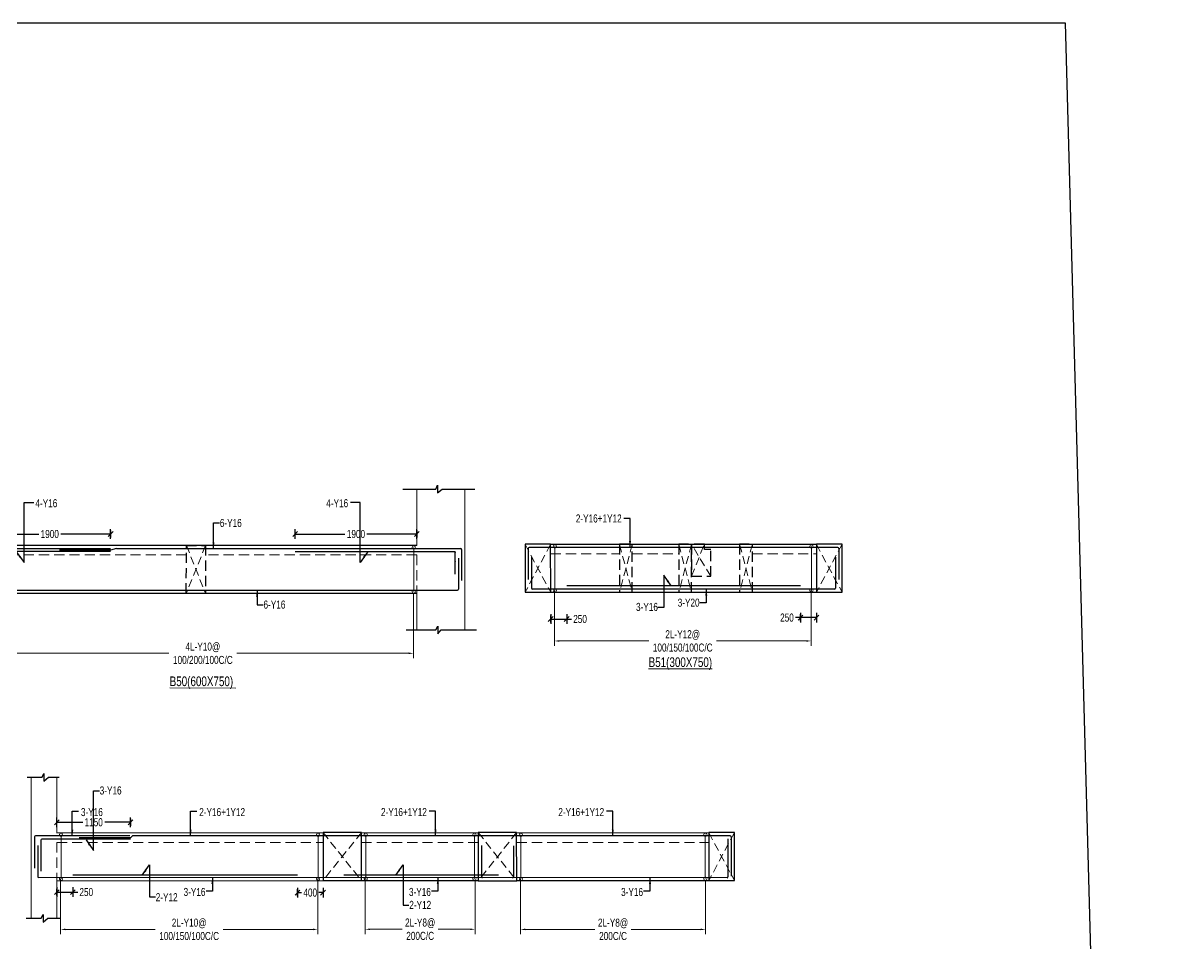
# Model space of a CAD drawing. Header units: millimetres. Extents: x 39642 to 123571, y 2620 to 56435.
# Drawn here: x 105822 to 123571, y 42064 to 56435 of the extents above; entities that cross this region are included whole.
import ezdxf

# ---------------------------------------------------------------- set-up
doc = ezdxf.new("R2010")
doc.units = ezdxf.units.MM
for name, pattern in [('CONTINOUS', [0]), ('CONTINU', [0]), ('HIDDEN', [9.525, 6.35, -3.175])]:
    doc.linetypes.add(name, pattern=pattern)
for name, color, linetype in [('-S-ARROW', 253, 'Continuous'), ('-S-DIM', 251, 'Continuous'), ('-S-MISC', 8, 'Continuous'), ('-STR-BEAM', 7, 'CONTINU'), ('-STR-REINF', 3, 'Continuous'), ('-STR-TEXT', 6, 'Continuous'), ('S- Structural', 5, 'Continuous')]:
    doc.layers.add(name, color=color, linetype=linetype)
for name, color, linetype, lineweight in [('-S-STIRUP', 11, 'Continuous', 9), ('-STR-COLUMN', 5, 'HIDDEN', 13), ('-STR-RF-DIM', 252, 'CONTINOUS', 20), ('S-BEAM-IDEN', 2, 'Continuous', 9), ('SEC TEXT', 9, 'Continuous', 18), ('SLAB LINE', 254, 'HIDDEN', 20)]:
    doc.layers.add(name, color=color, linetype=linetype, lineweight=lineweight)
doc.styles.add('BEAM-LS', font='romans.shx', dxfattribs={"width": 0.8})
doc.styles.add('EL', font='swisscl.ttf')
doc.styles.add('SOBHA', font='swisscl.ttf')
doc.styles.add('sobha.sed', font='swisscl.ttf')
doc.dimstyles.new('S-50', dxfattribs={"dimscale": 50, "dimtxt": 2.5, "dimasz": 1.25, "dimexe": 1, "dimexo": 1, "dimgap": 0.5, "dimtad": 1, "dimdec": 0, "dimrnd": 0.0005, "dimzin": 0, "dimdsep": 46, "dimtxsty": 'EL', "dimblk": 'ARCHTICK', "dimcen": 0.09, "dimdle": 1.5, "dimclrd": 251, "dimclre": 251, "dimclrt": 6, "dimadec": 0, "dimazin": 0, "dimtfac": 1, "dimtdec": 0, "dimtofl": 0, "dimtmove": 0, "dimatfit": 3, "dimfxl": 2, "dimtolj": 1, "dimtzin": 0, "dimlwd": -1, "dimlwe": -1, "dimarcsym": 0})
doc.dimstyles.new('S-DIM50', dxfattribs={"dimscale": 50, "dimtxt": 2.5, "dimasz": 1.5, "dimexe": 1.5, "dimexo": 1, "dimgap": 0.5, "dimtad": 0, "dimdec": 0, "dimzin": 0, "dimdsep": 46, "dimtxsty": 'SOBHA', "dimcen": 0.09, "dimclrd": 256, "dimclre": 256, "dimclrt": 6, "dimadec": 5, "dimazin": 0, "dimtfac": 1, "dimtdec": 0, "dimtofl": 0, "dimtmove": 0, "dimatfit": 3, "dimfxl": 0.18, "dimtolj": 1, "dimtzin": 0, "dimlwd": -1, "dimlwe": -1, "dimarcsym": 0})
doc.dimstyles.new('STIRUP', dxfattribs={"dimscale": 50, "dimtxt": 2.5, "dimasz": 2.2, "dimexe": 0, "dimexo": 0, "dimgap": 0.5, "dimtad": 0, "dimdec": 0, "dimzin": 0, "dimdsep": 46, "dimtxsty": 'BEAM-LS', "dimblk": 'DOTSMALL', "dimcen": 0.09, "dimclrd": 256, "dimclre": 256, "dimclrt": 256, "dimadec": 5, "dimazin": 0, "dimtfac": 1, "dimtdec": 0, "dimtofl": 0, "dimtmove": 0, "dimatfit": 3, "dimldrblk": 'DOTSMALL', "dimfxl": 0, "dimfxlon": 1, "dimtolj": 1, "dimtzin": 0, "dimlwd": -1, "dimlwe": -1, "dimarcsym": 0})

# ---------------------------------------------------------------- blocks, each defined once
blk = doc.blocks.new('_Oblique')
at = {"color": 0, "linetype": 'ByBlock', "lineweight": -2}
for p, q in [((-0.5, -0.5), (0.5, 0.5)), ((0, 0.71), (0, -0.71))]:
    blk.add_line(p, q, dxfattribs=at)
blk = doc.blocks.new('*D253')
at = {"layer": '-S-DIM', "transparency": 16777216}
for p, q in [((105294, 48378), (105294, 48528)), ((107195, 48378), (107195, 48528)), ((105294, 48453), (106072, 48453)), ((107195, 48453), (106416, 48453))]:
    blk.add_line(p, q, dxfattribs=at)
at = {"layer": '-S-DIM', "transparency": 16777216, "xscale": 75, "yscale": 75, "zscale": 75, "rotation": 180}
blk.add_blockref('_Oblique', (105294, 48453), dxfattribs=at)
at = {"layer": '-S-DIM', "transparency": 16777216, "xscale": 75, "yscale": 75, "zscale": 75}
blk.add_blockref('_Oblique', (107195, 48453), dxfattribs=at)
at = {"layer": '-S-DIM', "color": 6, "transparency": 16777216, "insert": (106244, 48453), "char_height": 125, "attachment_point": 5, "style": 'SOBHA'}
blk.add_mtext('\\A1;1900', dxfattribs=at)
blk = doc.blocks.new('*D254')
at = {"layer": '-S-DIM', "transparency": 16777216}
for p, q in [((110076, 48378), (110076, 48528)), ((111976, 48378), (111976, 48528)), ((110076, 48453), (110854, 48453)), ((111976, 48453), (111198, 48453))]:
    blk.add_line(p, q, dxfattribs=at)
at = {"layer": '-S-DIM', "transparency": 16777216, "xscale": 75, "yscale": 75, "zscale": 75, "rotation": 180}
blk.add_blockref('_Oblique', (110076, 48453), dxfattribs=at)
at = {"layer": '-S-DIM', "transparency": 16777216, "xscale": 75, "yscale": 75, "zscale": 75}
blk.add_blockref('_Oblique', (111976, 48453), dxfattribs=at)
at = {"layer": '-S-DIM', "color": 6, "transparency": 16777216, "insert": (111026, 48453), "char_height": 125, "attachment_point": 5, "style": 'SOBHA'}
blk.add_mtext('\\A1;1900', dxfattribs=at)
blk = doc.blocks.new('_ArchTick')
at = {"color": 0, "linetype": 'ByBlock', "const_width": 0.15}
blk.add_lwpolyline([(-0.5, -0.5), (0.5, 0.5)], dxfattribs=at)
blk = doc.blocks.new('*D256')
at = {"layer": '-STR-RF-DIM', "transparency": 16777216}
for p, q in [((105344, 47637), (105344, 46516)), ((111926, 47526), (111926, 46516)), ((105419, 46591), (108105, 46591)), ((111851, 46591), (109165, 46591))]:
    blk.add_line(p, q, dxfattribs=at)
for points in [[(105419, 46604), (105419, 46579), (105344, 46591)], [(111851, 46604), (111851, 46579), (111926, 46591)]]:
    blk.add_solid(points, dxfattribs=at)
at = {"layer": '-STR-RF-DIM', "color": 6, "transparency": 16777216, "insert": (108635, 46591), "char_height": 125, "attachment_point": 5, "style": 'SOBHA'}
blk.add_mtext('\\A1;4L-Y10@\\P100/200/100C/C', dxfattribs=at)
blk = doc.blocks.new('_DotSmall')
at = {"color": 0, "linetype": 'ByBlock', "const_width": 0.5}
blk.add_lwpolyline([(-0.0625, 0, 1), (0.0625, 0, 1)], format="xyb", close=True, dxfattribs=at)
blk = doc.blocks.new('*D257')
at = {"layer": '-S-STIRUP', "ltscale": 100, "transparency": 16777216}
blk.add_line((111929, 47556), (111929, 48243), dxfattribs=at)
at = {"layer": '-S-STIRUP', "linetype": 'CONTINU', "ltscale": 100, "transparency": 16777216, "xscale": 100, "yscale": 100, "zscale": 100}
for p, rotation in [((111929, 48243), 90), ((111929, 47556), 270)]:
    blk.add_blockref('_DotSmall', p, dxfattribs=dict(at, rotation=rotation))
blk = doc.blocks.new('*D258')
at = {"layer": '-S-STIRUP', "ltscale": 100, "transparency": 16777216}
blk.add_line((114132, 47574), (114132, 48260), dxfattribs=at)
at = {"layer": '-S-STIRUP', "linetype": 'CONTINU', "ltscale": 100, "transparency": 16777216, "xscale": 100, "yscale": 100, "zscale": 100}
for p, rotation in [((114132, 48260), 90), ((114132, 47574), 270)]:
    blk.add_blockref('_DotSmall', p, dxfattribs=dict(at, rotation=rotation))
blk = doc.blocks.new('*D259')
at = {"layer": '-S-STIRUP', "ltscale": 100, "transparency": 16777216}
blk.add_line((118139, 47574), (118139, 48260), dxfattribs=at)
at = {"layer": '-S-STIRUP', "linetype": 'CONTINU', "ltscale": 100, "transparency": 16777216, "xscale": 100, "yscale": 100, "zscale": 100}
for p, rotation in [((118139, 48260), 90), ((118139, 47574), 270)]:
    blk.add_blockref('_DotSmall', p, dxfattribs=dict(at, rotation=rotation))
blk = doc.blocks.new('*D260')
at = {"layer": '-STR-RF-DIM', "transparency": 16777216}
for p, q in [((114126, 47574), (114126, 46709)), ((118133, 47573), (118133, 46709)), ((114201, 46784), (115600, 46784)), ((118058, 46784), (116659, 46784))]:
    blk.add_line(p, q, dxfattribs=at)
for points in [[(114201, 46796), (114201, 46771), (114126, 46784)], [(118058, 46796), (118058, 46771), (118133, 46784)]]:
    blk.add_solid(points, dxfattribs=at)
at = {"layer": '-STR-RF-DIM', "color": 6, "transparency": 16777216, "insert": (116129, 46784), "char_height": 125, "attachment_point": 5, "style": 'SOBHA'}
blk.add_mtext('\\A1;2L-Y12@\\P100/150/100C/C', dxfattribs=at)
blk = doc.blocks.new('*D261')
at = {"layer": '-S-DIM', "transparency": 16777216}
for p, q in [((114067, 47201), (114067, 47051)), ((114067, 47126), (114317, 47126)), ((114317, 47201), (114317, 47051)), ((114317, 47126), (114392, 47126))]:
    blk.add_line(p, q, dxfattribs=at)
at = {"layer": '-S-DIM', "transparency": 16777216, "xscale": 75, "yscale": 75, "zscale": 75, "rotation": 180}
blk.add_blockref('_Oblique', (114067, 47126), dxfattribs=at)
at = {"layer": '-S-DIM', "transparency": 16777216, "xscale": 75, "yscale": 75, "zscale": 75}
blk.add_blockref('_Oblique', (114317, 47126), dxfattribs=at)
at = {"layer": '-S-DIM', "color": 6, "transparency": 16777216, "insert": (114526, 47126), "char_height": 125, "attachment_point": 5, "style": 'SOBHA'}
blk.add_mtext('\\A1;250', dxfattribs=at)
blk = doc.blocks.new('*D262')
at = {"layer": '-S-DIM', "transparency": 16777216}
for p, q in [((117967, 47223), (117967, 47073)), ((118217, 47223), (118217, 47073)), ((117967, 47148), (117892, 47148)), ((118217, 47148), (117967, 47148))]:
    blk.add_line(p, q, dxfattribs=at)
at = {"layer": '-S-DIM', "transparency": 16777216, "xscale": 75, "yscale": 75, "zscale": 75, "rotation": 180}
blk.add_blockref('_Oblique', (117967, 47148), dxfattribs=at)
at = {"layer": '-S-DIM', "transparency": 16777216, "xscale": 75, "yscale": 75, "zscale": 75}
blk.add_blockref('_Oblique', (118217, 47148), dxfattribs=at)
at = {"layer": '-S-DIM', "color": 6, "transparency": 16777216, "insert": (117757, 47148), "char_height": 125, "attachment_point": 5, "style": 'SOBHA'}
blk.add_mtext('\\A1;250', dxfattribs=at)
blk = doc.blocks.new('*D279')
at = {"layer": '-S-STIRUP', "ltscale": 100, "transparency": 16777216}
blk.add_line((106420, 43070), (106420, 43757), dxfattribs=at)
at = {"layer": '-S-STIRUP', "linetype": 'CONTINU', "ltscale": 100, "transparency": 16777216, "xscale": 100, "yscale": 100, "zscale": 100}
for p, rotation in [((106420, 43757), 90), ((106420, 43070), 270)]:
    blk.add_blockref('_DotSmall', p, dxfattribs=dict(at, rotation=rotation))
blk = doc.blocks.new('*D280')
at = {"layer": '-S-STIRUP', "ltscale": 100, "transparency": 16777216}
blk.add_line((110435, 43070), (110435, 43757), dxfattribs=at)
at = {"layer": '-S-STIRUP', "linetype": 'CONTINU', "ltscale": 100, "transparency": 16777216, "xscale": 100, "yscale": 100, "zscale": 100}
for p, rotation in [((110435, 43757), 90), ((110435, 43070), 270)]:
    blk.add_blockref('_DotSmall', p, dxfattribs=dict(at, rotation=rotation))
blk = doc.blocks.new('*D281')
at = {"layer": '-STR-RF-DIM', "transparency": 16777216}
for p, q in [((106414, 43070), (106414, 42206)), ((110428, 43069), (110428, 42206)), ((106489, 42281), (107892, 42281)), ((110353, 42281), (108951, 42281))]:
    blk.add_line(p, q, dxfattribs=at)
for points in [[(106489, 42293), (106489, 42268), (106414, 42281)], [(110353, 42293), (110353, 42268), (110428, 42281)]]:
    blk.add_solid(points, dxfattribs=at)
at = {"layer": '-STR-RF-DIM', "color": 6, "transparency": 16777216, "insert": (108421, 42281), "char_height": 125, "attachment_point": 5, "style": 'SOBHA'}
blk.add_mtext('\\A1;2L-Y10@\\P100/150/100C/C', dxfattribs=at)
blk = doc.blocks.new('*D282')
at = {"layer": '-S-STIRUP', "ltscale": 100, "transparency": 16777216}
blk.add_line((111178, 43073), (111178, 43759), dxfattribs=at)
at = {"layer": '-S-STIRUP', "linetype": 'CONTINU', "ltscale": 100, "transparency": 16777216, "xscale": 100, "yscale": 100, "zscale": 100}
for p, rotation in [((111178, 43759), 90), ((111178, 43073), 270)]:
    blk.add_blockref('_DotSmall', p, dxfattribs=dict(at, rotation=rotation))
blk = doc.blocks.new('*D283')
at = {"layer": '-STR-RF-DIM', "transparency": 16777216}
for p, q in [((111171, 43073), (111171, 42208)), ((112886, 43045), (112886, 42208)), ((111246, 42283), (111747, 42283)), ((112811, 42283), (112310, 42283))]:
    blk.add_line(p, q, dxfattribs=at)
for points in [[(111246, 42295), (111246, 42270), (111171, 42283)], [(112811, 42295), (112811, 42270), (112886, 42283)]]:
    blk.add_solid(points, dxfattribs=at)
at = {"layer": '-STR-RF-DIM', "color": 6, "transparency": 16777216, "insert": (112029, 42283), "char_height": 125, "attachment_point": 5, "style": 'SOBHA'}
blk.add_mtext('\\A1;2L-Y8@\\P200C/C', dxfattribs=at)
blk = doc.blocks.new('*D297')
at = {"layer": '-S-STIRUP', "ltscale": 100, "transparency": 16777216}
blk.add_line((113601, 43070), (113601, 43757), dxfattribs=at)
at = {"layer": '-S-STIRUP', "linetype": 'CONTINU', "ltscale": 100, "transparency": 16777216, "xscale": 100, "yscale": 100, "zscale": 100}
for p, rotation in [((113601, 43757), 90), ((113601, 43070), 270)]:
    blk.add_blockref('_DotSmall', p, dxfattribs=dict(at, rotation=rotation))
blk = doc.blocks.new('*D298')
at = {"layer": '-STR-RF-DIM', "transparency": 16777216}
for p, q in [((113595, 43070), (113595, 42206)), ((116486, 43046), (116486, 42206)), ((113670, 42281), (114759, 42281)), ((116411, 42281), (115322, 42281))]:
    blk.add_line(p, q, dxfattribs=at)
for points in [[(113670, 42293), (113670, 42268), (113595, 42281)], [(116411, 42293), (116411, 42268), (116486, 42281)]]:
    blk.add_solid(points, dxfattribs=at)
at = {"layer": '-STR-RF-DIM', "color": 6, "transparency": 16777216, "insert": (115041, 42281), "char_height": 125, "attachment_point": 5, "style": 'SOBHA'}
blk.add_mtext('\\A1;2L-Y8@\\P200C/C', dxfattribs=at)
blk = doc.blocks.new('*D299')
at = {"layer": '-S-STIRUP', "ltscale": 100, "transparency": 16777216}
blk.add_line((112876, 43073), (112876, 43759), dxfattribs=at)
at = {"layer": '-S-STIRUP', "linetype": 'CONTINU', "ltscale": 100, "transparency": 16777216, "xscale": 100, "yscale": 100, "zscale": 100}
for p, rotation in [((112876, 43759), 90), ((112876, 43073), 270)]:
    blk.add_blockref('_DotSmall', p, dxfattribs=dict(at, rotation=rotation))
blk = doc.blocks.new('*D300')
at = {"layer": '-S-STIRUP', "ltscale": 100, "transparency": 16777216}
blk.add_line((116482, 43073), (116482, 43759), dxfattribs=at)
at = {"layer": '-S-STIRUP', "linetype": 'CONTINU', "ltscale": 100, "transparency": 16777216, "xscale": 100, "yscale": 100, "zscale": 100}
for p, rotation in [((116482, 43759), 90), ((116482, 43073), 270)]:
    blk.add_blockref('_DotSmall', p, dxfattribs=dict(at, rotation=rotation))
blk = doc.blocks.new('*D301')
at = {"layer": '-S-DIM', "transparency": 16777216}
for p, q in [((106355, 43878), (106355, 44028)), ((107505, 43878), (107505, 44028)), ((106355, 43953), (106758, 43953)), ((107505, 43953), (107102, 43953))]:
    blk.add_line(p, q, dxfattribs=at)
at = {"layer": '-S-DIM', "transparency": 16777216, "xscale": 75, "yscale": 75, "zscale": 75, "rotation": 180}
blk.add_blockref('_Oblique', (106355, 43953), dxfattribs=at)
at = {"layer": '-S-DIM', "transparency": 16777216, "xscale": 75, "yscale": 75, "zscale": 75}
blk.add_blockref('_Oblique', (107505, 43953), dxfattribs=at)
at = {"layer": '-S-DIM', "color": 6, "transparency": 16777216, "insert": (106930, 43953), "char_height": 125, "attachment_point": 5, "style": 'SOBHA'}
blk.add_mtext('\\A1;1150', dxfattribs=at)
blk = doc.blocks.new('*D302')
at = {"layer": '-S-DIM', "transparency": 16777216}
for p, q in [((106355, 42938), (106355, 42788)), ((106355, 42863), (106605, 42863)), ((106605, 42938), (106605, 42788)), ((106605, 42863), (106680, 42863))]:
    blk.add_line(p, q, dxfattribs=at)
at = {"layer": '-S-DIM', "transparency": 16777216, "xscale": 75, "yscale": 75, "zscale": 75, "rotation": 180}
blk.add_blockref('_Oblique', (106355, 42863), dxfattribs=at)
at = {"layer": '-S-DIM', "transparency": 16777216, "xscale": 75, "yscale": 75, "zscale": 75}
blk.add_blockref('_Oblique', (106605, 42863), dxfattribs=at)
at = {"layer": '-S-DIM', "color": 6, "transparency": 16777216, "insert": (106814, 42863), "char_height": 125, "attachment_point": 5, "style": 'SOBHA'}
blk.add_mtext('\\A1;250', dxfattribs=at)
blk = doc.blocks.new('*D303')
at = {"layer": '-S-DIM', "transparency": 16777216}
for p, q in [((110112, 42930), (110112, 42780)), ((110112, 42855), (110177, 42855)), ((110512, 42855), (110447, 42855)), ((110512, 42930), (110512, 42780))]:
    blk.add_line(p, q, dxfattribs=at)
at = {"layer": '-S-DIM', "transparency": 16777216, "xscale": 75, "yscale": 75, "zscale": 75, "rotation": 180}
blk.add_blockref('_Oblique', (110112, 42855), dxfattribs=at)
at = {"layer": '-S-DIM', "transparency": 16777216, "xscale": 75, "yscale": 75, "zscale": 75}
blk.add_blockref('_Oblique', (110512, 42855), dxfattribs=at)
at = {"layer": '-S-DIM', "color": 6, "transparency": 16777216, "insert": (110312, 42855), "char_height": 125, "attachment_point": 5, "style": 'SOBHA'}
blk.add_mtext('\\A1;400', dxfattribs=at)

msp = doc.modelspace()

# ---------------------------------------------------------------- linework, layer by layer
at = {"layer": '-S-MISC', "linetype": 'ByBlock', "ltscale": 1000, "elevation": 0}
for points in [[(111756.6, 49155), (112271, 49155), (112301.8, 49214.7), (112301.8, 49094.5), (112372.2, 49155), (112884.5, 49155)], [(111807.9, 46955.4), (112275.9, 46955.5), (112306.8, 47015.2), (112306.8, 46895), (112356.6, 46955.5), (112910.4, 46955.5)], [(105889.8, 44655.4), (106122.8, 44655.4), (106153.6, 44715.1), (106153.6, 44594.9), (106224, 44655.4), (106388.4, 44655.4)], [(105875, 42455.4), (106112.1, 42455.4), (106143, 42515.1), (106143, 42394.9), (106213.3, 42455.4), (106400.2, 42455.4)]]:
    msp.add_lwpolyline(points, dxfattribs=at)
at = {"layer": '-STR-BEAM'}
for p, q in [((114066.6, 48293.3, 0), (118216.6, 48293.3, 0)), ((111976.1, 48276, 0), (105294.1, 48276, 0)), ((111976.1, 47526, 0), (105294.1, 47526, 0)), ((114066.6, 47543.3, 0), (118216.6, 47543.3, 0)), ((106354.7, 43789.9, 0), (110511.7, 43793.2, 0)), ((111111.7, 43789.9, 0), (112935.8, 43791.4, 0)), ((113535.8, 43789.9, 0), (116535.9, 43792.3, 0)), ((106354.7, 43039.9, 0), (110512.3, 43043.2, 0)), ((111112, 43043.4, 0), (112936.1, 43044.9, 0)), ((113536.1, 43043.4, 0), (116539.6, 43042.3, 0))]:
    msp.add_line(p, q, dxfattribs=at)
at = {"layer": '-STR-BEAM', "elevation": 0}
for points in [[(114066.6, 48293.3), (113666.6, 48293.1), (113667.2, 47543.1), (114067.2, 47543.3), (114066.6, 48293.3)], [(118616.6, 48293.5), (118216.6, 48293.3), (118217.2, 47543.3), (118617.2, 47543.5), (118616.6, 48293.5)], [(111111.4, 43793.4), (110511.7, 43793.2), (110512.3, 43043.2), (111112, 43043.4), (111111.4, 43793.4)], [(113535.5, 43791.6), (112935.8, 43791.4), (112936.4, 43041.4), (113536.1, 43041.6), (113535.5, 43791.6)], [(116935.9, 43792.5), (116535.9, 43792.3), (116536.5, 43042.3), (116936.5, 43042.5), (116935.9, 43792.5)]]:
    msp.add_lwpolyline(points, dxfattribs=at)
at = {"layer": '-STR-BEAM', "linetype": 'HIDDEN', "ltscale": 25, "elevation": 0}
for points in [[(115291.7, 48293.3), (115141.7, 48293.3), (115141.7, 47543.3), (115341.7, 47543.3), (115341.7, 48293.3)], [(116216.7, 48293.3), (116066.7, 48293.3), (116066.7, 47543.3), (116266.7, 47543.3), (116266.7, 48293.3)], [(116266.7, 48293.3), (116266.7, 47793.3), (116566.7, 47793.3), (116566.7, 48213.3), (116466.7, 48213.3), (116466.7, 48293.3), (116266.7, 48293.3)], [(117167.5, 48293.3), (117017.5, 48293.3), (117017.5, 47543.3), (117217.5, 47543.3), (117217.5, 48293.3)], [(108377.2, 48276), (108677.5, 48275.8), (108676.9, 47525.7), (108376.6, 47525.9), (108377.2, 48276)]]:
    msp.add_lwpolyline(points, dxfattribs=at)
at = {"layer": '-STR-COLUMN', "linetype": 'Continuous', "ltscale": 10}
for p, q in [((111976.1, 49155, 0), (111976.1, 48276, 0)), ((112726.1, 46955.5, 0), (112726.1, 49155, 0)), ((111976.1, 47526, 0), (111976.1, 46955.1, 0)), ((105954.8, 44655.8, 0), (105954.8, 42455.8, 0)), ((106353.3, 44655.8, 0), (106353.7, 43789.9, 0)), ((106354.3, 43039.9, 0), (106354.8, 42455.8, 0))]:
    msp.add_line(p, q, dxfattribs=at)
at = {"layer": '-STR-REINF', "ltscale": 10}
for p, q in [((107194.5, 48179, 0), (102494.1, 48186, 0)), ((107284.1, 48226, 0), (112661.2, 48226, 0)), ((112676.1, 48211, 0), (112676.1, 47725.4, 0)), ((113716.6, 48228.3, 0), (113716.6, 47742.7, 0)), ((118551.6, 48243.3, 0), (113731.5, 48243.3, 0)), ((118566.6, 48228.3, 0), (118566.6, 47742.7, 0)), ((112626.1, 48076.7, 0), (112626.1, 47591, 0)), ((113767.1, 48094, 0), (113767.1, 47608.3, 0)), ((118516.6, 48094, 0), (118516.6, 47608.3, 0)), ((104422.6, 47576, 0), (112611.1, 47576, 0)), ((118501.6, 47593.3, 0), (113782.1, 47593.3, 0)), ((117966.6, 47643.2, 0), (114316.6, 47643.2, 0)), ((106004.7, 43724.9, 0), (106004.7, 43239.2, 0)), ((107492, 43739.9, 0), (106019.6, 43739.9, 0)), ((106104.7, 43674.9, 0), (106104.7, 43189.2, 0)), ((107504.8, 43689.9, 0), (106119.7, 43689.9, 0)), ((116870.9, 43739.9, 0), (107534.5, 43739.9, 0)), ((116835.9, 43694.6, 0), (116835.9, 43102.2, 0)), ((116885.9, 43724.9, 0), (116885.9, 43114.1, 0)), ((106055.2, 43590.6, 0), (106055.2, 43104.9, 0)), ((112986.1, 43589.6, 0), (112986.1, 43103.9, 0)), ((113485.9, 43587.9, 0), (113485.9, 43102.2, 0)), ((113470.9, 43087.2, 0), (106070.2, 43089.9, 0)), ((110112.2, 43128.8, 0), (106604.7, 43125.5, 0)), ((113253.3, 43127.3, 0), (110837.9, 43125.8, 0)), ((116820.9, 43087.2, 0), (113001.1, 43088.9, 0))]:
    msp.add_line(p, q, dxfattribs=at)
at = {"layer": '-STR-REINF', "ltscale": 10, "elevation": 0}
for points in [[(107284.1, 48226), (107194.5, 48201), (106394.5, 48201)], [(107504.8, 43712.7), (106704.8, 43712.7)], [(107534.5, 43739.9), (107504.8, 43712.7)]]:
    msp.add_lwpolyline(points, dxfattribs=at)
at = {"layer": '-STR-REINF', "ltscale": 10}
msp.add_polyline3d([(99089.2, 48226, 0), (99524.5, 48226, 0), (107194.5, 48226, 0)], dxfattribs=at)
for centre, start, end in [((112661.1, 48211, 0), 0, 90), ((113731.6, 48228.3, 0), 90, 180), ((118551.6, 48228.3, 0), 0, 90), ((112611.1, 47591, 0), 270, 0), ((113782.1, 47608.3, 0), 180, 270), ((118501.6, 47608.3, 0), 270, 0), ((106019.7, 43724.9, 0), 90, 180), ((106119.7, 43674.9, 0), 90, 180), ((116870.9, 43724.9, 0), 0, 90), ((106070.2, 43104.9, 0), 180, 270), ((113001.1, 43103.9, 0), 180, 270), ((113470.9, 43102.2, 0), 270, 0), ((116820.9, 43102.2, 0), 270, 0)]:
    msp.add_arc(centre, 15, start, end, dxfattribs=at)
msp.add_rational_spline([(112576.1, 47825.4, 0), (112576.1, 47993.2, 0), (112576.1, 48161, 0), (112576.1, 48176, 0), (112561.1, 48176, 0), (112420.3, 48176, 0), (110075.9, 48176, 0)], [1, 1, 1, 0.707106781187, 1, 1, 1], degree=2, knots=[0, 0, 0, 1, 1, 2.5707963, 2.5707963, 3.5707963, 3.5707963, 3.5707963], dxfattribs=at)
at = {"layer": 'S- Structural', "ltscale": 20}
msp.add_lwpolyline([(39641.8, 56435.3), (122100, 56435.3), (123571.4, 2619.6), (40108.6, 2802.5)], close=True, dxfattribs=at)
at = {"layer": 'S-BEAM-IDEN', "color": 9, "linetype": 'HIDDEN', "ltscale": 20}
for p, q in [((113666.6, 48293.1, 0), (114067.2, 47543.3, 0)), ((114066.6, 48293.3, 0), (113667.2, 47543.1, 0)), ((115141.7, 48293.3, 0), (115341.7, 47543.3, 0)), ((115341.7, 48293.3, 0), (115141.7, 47543.3, 0)), ((116066.7, 48293.3, 0), (116266.7, 47543.3, 0)), ((116266.7, 48293.3, 0), (116066.7, 47543.3, 0)), ((117017.5, 48293.3, 0), (117217.5, 47543.3, 0)), ((117217.5, 48293.3, 0), (117017.5, 47543.3, 0)), ((118216.6, 48293.3, 0), (118617.2, 47543.5, 0)), ((118616.6, 48293.5, 0), (118217.2, 47543.3, 0)), ((108677.5, 48275.8, 0), (108376.6, 47526.1, 0)), ((108376.9, 48275.8, 0), (108677.2, 47526, 0)), ((110511.7, 43793.2, 0), (111112, 43043.4, 0)), ((111111.4, 43793.4, 0), (110512.3, 43043.2, 0)), ((112935.8, 43791.4, 0), (113536.1, 43041.6, 0)), ((113535.5, 43791.6, 0), (112936.4, 43041.4, 0)), ((116535.9, 43792.3, 0), (116936.5, 43042.5, 0)), ((116935.9, 43792.5, 0), (116536.5, 43042.3, 0))]:
    msp.add_line(p, q, dxfattribs=at)
at = {"layer": 'S-BEAM-IDEN', "color": 9, "linetype": 'HIDDEN', "ltscale": 20, "elevation": 0}
for points in [[(116566.7, 47793.3), (116266.7, 48293.3)], [(116266.7, 47793.3), (116466.7, 48293.3)]]:
    msp.add_lwpolyline(points, dxfattribs=at)
at = {"layer": 'SLAB LINE', "linetype": 'HIDDEN', "ltscale": 25}
for p, q in [((108377.2, 48126, 0), (105294.1, 48126, 0)), ((111976, 48126, 0), (108677.2, 48126, 0)), ((111976.2, 48126, 0), (111976.2, 47526, 0)), ((114066.6, 48143.3, 0), (115141.7, 48143.3, 0)), ((114066.6, 48143.3, 0), (114066.6, 47543.3, 0)), ((115341.7, 48143.3, 0), (116066.7, 48143.3, 0)), ((116266.7, 48143.3, 0), (116267.5, 48143.3, 0)), ((117217.5, 48143.3, 0), (118216.6, 48143.3, 0)), ((118216.6, 48143.3, 0), (118216.6, 47543.3, 0)), ((106354.7, 43639.9, 0), (110511.7, 43639.9, 0)), ((106354.7, 43639.9, 0), (106354.7, 43039.9, 0)), ((110511.7, 43639.9, 0), (110511.8, 43639.9, 0)), ((111111.5, 43639.9, 0), (112935.9, 43639.9, 0)), ((113535.6, 43639.9, 0), (116535.9, 43639.9, 0))]:
    msp.add_line(p, q, dxfattribs=at)

# ---------------------------------------------------------------- texts
at = {"layer": '-STR-TEXT', "color": 6, "char_height": 125, "style": 'SOBHA'}
for s, insert, attachment_point in [('\\A1;4-Y16', (106019.8, 48870.1, 0), 7), ('\\A1;4-Y16', (110904.1, 48870.1, 178586.6), 9), ('\\A1;6-Y16', (108900.2, 48688.5, 0), 1), ('\\A1;2-Y16+1Y12', (115175.5, 48759, 0), 3), ('\\A1;3-Y16', (106730.8, 44175.2, 0), 1), ('\\A1;2-Y16+1Y12', (108578.2, 44175.2, 0), 1), ('\\A1;2-Y16+1Y12', (112133.1, 44175.2, 0), 3), ('\\A1;2-Y16+1Y12', (114901.9, 44175.2, 0), 3)]:
    msp.add_mtext(s, dxfattribs=dict(at, insert=insert, attachment_point=attachment_point))
at = {"layer": '-STR-TEXT', "color": 6, "char_height": 125, "width": 281.386, "style": 'SOBHA'}
for s, insert, attachment_point in [('\\A1;6-Y16', (109581.9, 47287.3, 0), 7), ('\\A1;3-Y20', (116392.3, 47318, 0), 9), ('\\A1;3-Y16', (115741.9, 47251.1, 357173.2), 9), ('\\A1;3-Y16', (107023.7, 44512.6, 0), 1), ('\\A1;2-Y12', (107899.2, 42720.6, 357173.2), 7), ('\\A1;3-Y16', (108675.7, 42801.2, 0), 9), ('\\A1;3-Y16', (112195.6, 42801.2, 0), 9), ('\\A1;3-Y16', (115509, 42801.2, 0), 9), ('\\A1;2-Y12', (111858.7, 42600.6, 357173.2), 7)]:
    msp.add_mtext(s, dxfattribs=dict(at, insert=insert, attachment_point=attachment_point))
at = {"layer": 'SEC TEXT', "color": 1, "linetype": 'ByBlock', "style": 'sobha.sed'}
for s, rotation, p in [('%%UB51(300X750)', 0.01072, (115596.6, 46377.6, 0)), ('%%UB50(600X750) ', 359.98928, (108116.6, 46079.6, 0))]:
    msp.add_text(s, height=150, rotation=rotation, dxfattribs=at).set_placement(p)

# ---------------------------------------------------------------- dimensions: what is measured, and where the dimension line sits
at = {"layer": '-S-DIM'}
for base, p1, p2, picture, middle in [((105294.1, 48453, 0), (107194.5, 48179, 0), (105294.1, 48276, 0), '*D253', (106244.3, 48453, 0)), ((110075.9, 48453, 0), (111976.1, 48276, 0), (110075.9, 48176, 0), '*D254', (111026, 48453, 0)), ((117966.6, 47148.3, 0), (118216.6, 47543.3, 0), (117966.6, 47643.2, 0), '*D262', (117757.5, 47148.3, 0))]:
    dim = msp.add_linear_dim(base=base, p1=p1, p2=p2, angle=180, dimstyle='S-DIM50', override={"dimscale": 1, "dimtxt": 125, "dimasz": 75, "dimexe": 75, "dimexo": 0, "dimgap": 25, "dimblk1": 'Oblique', "dimblk2": 'Oblique', "dimsah": 1, "dimcen": 4.5, "dimfxl": 75, "dimfxlon": 1}, dxfattribs=at)
    dim.commit()
    dim.dimension.update_dxf_attribs({"geometry": picture, "text_midpoint": middle})
for base, p1, p2, picture, middle in [((114316.6, 47125.7, 0), (114066.6, 47543.3, 0), (114316.6, 47643.2, 0), '*D261', (114525.8, 47125.7, 0)), ((107504.8, 43953.1, 0), (106354.7, 43789.9, 0), (107504.8, 43689.9, 0), '*D301', (106929.8, 43953.1, 0)), ((106604.7, 42863.4, 0), (106354.7, 43039.9, 0), (106604.7, 43125.5, 0), '*D302', (106813.9, 42863.4, 0)), ((110112.2, 42855.3, 0), (110512.3, 43043.2, 0), (110112.2, 43128.8, 0), '*D303', (110312.2, 42855.3, 0))]:
    dim = msp.add_linear_dim(base=base, p1=p1, p2=p2, dimstyle='S-DIM50', override={"dimscale": 1, "dimtxt": 125, "dimasz": 75, "dimexe": 75, "dimexo": 0, "dimgap": 25, "dimblk1": 'Oblique', "dimblk2": 'Oblique', "dimsah": 1, "dimcen": 4.5, "dimfxl": 75, "dimfxlon": 1}, dxfattribs=at)
    dim.commit()
    dim.dimension.update_dxf_attribs({"geometry": picture, "text_midpoint": middle})
at = {"layer": '-S-STIRUP', "linetype": 'CONTINU', "ltscale": 100}
for base, p1, p2, picture, middle in [((114132.2, 48260.3, 357279.2), (114132.2, 47573.6, 357279.2), (114132.2, 48260.3, 357279.2), '*D258', (114132.2, 47917, 357279.2)), ((118138.8, 48260.3, 178586.6), (118138.8, 47573.6, 178586.6), (118138.8, 48260.3, 178586.6), '*D259', (118138.8, 47917, 178586.6)), ((111928.6, 48243, 178586.6), (111928.6, 47556.3, 178586.6), (111928.6, 48243, 178586.6), '*D257', (111928.6, 47899.7, 178586.6)), ((106420.3, 43756.9, 357279.2), (106420.3, 43070.2, 357279.2), (106420.3, 43756.9, 357279.2), '*D279', (106420.3, 43413.5, 357279.2)), ((110434.5, 43756.9, 178586.6), (110434.5, 43070.2, 178586.6), (116458.1, 43756.9, 178586.6), '*D280', (110434.5, 43413.5, 178586.6)), ((111177.6, 43759.3, 357279.2), (111177.6, 43072.6, 357279.2), (111177.6, 43759.3, 357279.2), '*D282', (111177.6, 43415.9, 357279.2)), ((112876.3, 43759.3, 357279.2), (112876.3, 43072.6, 357279.2), (112876.3, 43759.3, 357279.2), '*D299', (112876.3, 43415.9, 357279.2)), ((113601.4, 43756.9, 357279.2), (113601.4, 43070.2, 357279.2), (113601.4, 43756.9, 357279.2), '*D297', (113601.4, 43413.5, 357279.2)), ((116481.7, 43759.3, 357279.2), (116481.7, 43072.6, 357279.2), (116481.7, 43759.3, 357279.2), '*D300', (116481.7, 43415.9, 357279.2))]:
    dim = msp.add_linear_dim(base=base, p1=p1, p2=p2, angle=90, text=' ', dimstyle='STIRUP', override={"dimasz": 2}, dxfattribs=at)
    dim.commit()
    dim.dimension.update_dxf_attribs({"geometry": picture, "text_midpoint": middle})
at = {"layer": '-STR-RF-DIM'}
dim = msp.add_linear_dim(base=(111926.1, 46591.5, 178586.6), p1=(105344, 47637.3, 178586.6), p2=(111926.1, 47526, 0), text='4L-Y10@\\P100/200/100C/C', dimstyle='S-DIM50', override={"dimscale": 1, "dimtxt": 125, "dimasz": 75, "dimexe": 75, "dimexo": 0, "dimgap": 25, "dimsah": 1, "dimcen": 4.5, "dimfxl": 75}, dxfattribs=at)
dim.commit()
dim.dimension.update_dxf_attribs({"geometry": '*D256', "text_midpoint": (108635, 46591.5, 178586.6)})
for base, p1, p2, text, picture, middle in [((114126, 46783.9, 178586.6), (118132.6, 47572.7, 178586.6), (114126, 47573.6, 357279.2), '2L-Y12@\\P100/150/100C/C', '*D260', (116129.3, 46783.9, 178586.6)), ((106414.1, 42280.5, 178586.6), (110428.3, 43069.3, 178586.6), (106414.1, 43070.2, 357279.2), '2L-Y10@\\P100/150/100C/C', '*D281', (108421.2, 42280.5, 178586.6)), ((111171.4, 42282.9, 178586.6), (112885.8, 43044.9, 0), (111171.4, 43072.6, 357279.2), '2L-Y8@\\P200C/C', '*D283', (112028.6, 42282.9, 178586.6)), ((113595.2, 42280.5, 178586.6), (116486.2, 43045.8, 0), (113595.2, 43070.2, 357279.2), '2L-Y8@\\P200C/C', '*D298', (115040.7, 42280.5, 178586.6))]:
    dim = msp.add_linear_dim(base=base, p1=p1, p2=p2, angle=180, text=text, dimstyle='S-DIM50', override={"dimscale": 1, "dimtxt": 125, "dimasz": 75, "dimexe": 75, "dimexo": 0, "dimgap": 25, "dimsah": 1, "dimcen": 4.5, "dimfxl": 75}, dxfattribs=at)
    dim.commit()
    dim.dimension.update_dxf_attribs({"geometry": picture, "text_midpoint": middle})

# ---------------------------------------------------------------- leaders
at = {"layer": '-S-ARROW', "annotation_type": 0, "has_hookline": 1, "hookline_direction": 1, "horizontal_direction": (-1, 0, 0)}
for points, text_width in [([(105726.7, 48172.6, 178586.6), (105842.2, 48006.2, 178586.6), (105842.2, 48946, 178586.6), (105993.6, 48946, 178586.6)], 355.3), ([(116496.3, 47593.3, 0), (116496.3, 47380.5, 0), (116397.3, 47380.5, 0)], 353.8), ([(108784.4, 43089.9, 0), (108784.4, 42877.1, 0), (108685.4, 42877.1, 0)], 353.8), ([(112304.3, 43089.9, 0), (112304.3, 42877.1, 0), (112205.3, 42877.1, 0)], 353.8), ([(115617.8, 43089.9, 0), (115617.8, 42877.1, 0), (115518.7, 42877.1, 0)], 353.8)]:
    msp.add_leader(points, dimstyle='S-50', override={"dimasz": 2, "dimgap": 0.1, "dimtad": 0}, dxfattribs=dict(at, text_width=text_width))
at = {"layer": '-S-ARROW', "annotation_type": 0, "has_hookline": 1, "hookline_direction": 1}
for points, text_width in [([(111206.6, 48172.6, 178586.6), (111091.1, 48006.2, 178586.6), (111091.1, 48946, 178586.6), (110939.7, 48946, 178586.6)], 355.3), ([(108800.8, 48226, 0), (108800.8, 48626, 0), (108895.2, 48626, 0)], 354.1), ([(109482.5, 47576, 0), (109482.5, 47349.8, 0), (109576.9, 47349.8, 0)], 354.1)]:
    msp.add_leader(points, dimstyle='S-50', override={"dimasz": 2, "dimgap": 0.1, "dimtad": 0}, dxfattribs=dict(at, text_width=text_width))
at = {"layer": '-S-ARROW'}
for points in [[(115305.9, 48243.3, 0), (115305.9, 48696.5, 0), (115206.8, 48696.5, 0)], [(115948.8, 47642, 357173.2), (115833.3, 47808.4, 357173.2), (115833.3, 47304.1, 357173.2), (115741.9, 47304.1, 357173.2)], [(106812.1, 43677.4, 357173.2), (106927.6, 43511, 357173.2), (106927.6, 44446.1, 357173.2), (107019, 44446.1, 357173.2)], [(106595.8, 43739.9, 0), (106595.8, 44126.1, 0), (106694.8, 44126.1, 0)], [(108443.1, 43739.9, 0), (108443.1, 44126.1, 0), (108542.2, 44126.1, 0)], [(112268.1, 43739.9, 0), (112268.1, 44126.1, 0), (112169.1, 44126.1, 0)], [(115036.9, 43739.9, 0), (115036.9, 44126.1, 0), (114937.9, 44126.1, 0)], [(107687.7, 43125, 357173.2), (107803.2, 43291.4, 357173.2), (107803.2, 42787.1, 357173.2), (107894.6, 42787.1, 357173.2)], [(111647.1, 43125, 357173.2), (111762.6, 43291.4, 357173.2), (111762.6, 42658.9, 357173.2), (111854, 42660.7, 357173.2)]]:
    msp.add_leader(points, dimstyle='S-50', override={"dimasz": 2, "dimgap": 0.1, "dimtad": 0}, dxfattribs=at)

doc.saveas('drawing.dxf')
